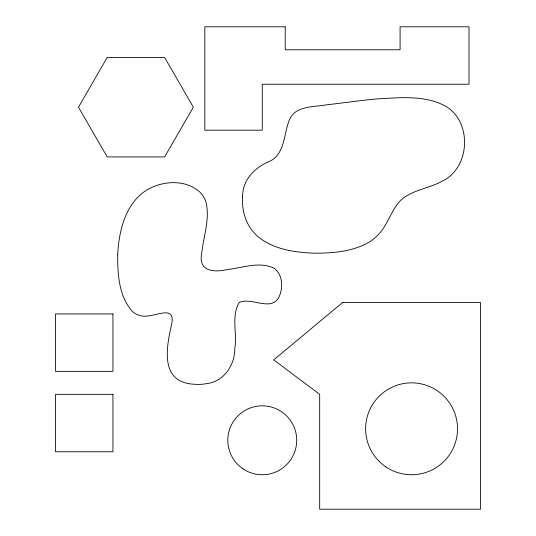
<?xml version="1.0" encoding="UTF-8"?>
<svg xmlns="http://www.w3.org/2000/svg" width="536" height="536" viewBox="0 0 536 536"><rect width="100%" height="100%" fill="white"/><g stroke="black" fill="none" stroke-linecap="round" stroke-linejoin="round"><path stroke-width="0.8" d="M117.706 254.319C117.531 273.715 118.697 295.597 131.95 310.987A16.79 16.79 0 0 0 140.707 315.644C152.385 319.617 177.785 301.125 171.085 326.625C166.039 349.432 160.592 382.161 193.563 384.205A45.774 45.774 0 0 0 206.501 383.655C223.894 381.652 235.029 365.096 234.802 348.353C237.388 333.359 230.962 315.939 239.284 302.458C252.242 296.435 274.318 314.264 280.341 293.48C283.082 284.797 281.822 273.44 273.742 268C258.948 261.267 242.419 267.859 227.177 269.554C212.531 272.851 197.59 270.961 201.898 251.933C203.754 235.766 209.744 219.505 206.253 203.157A23.316 23.316 0 0 0 200.015 192.21C186.354 179.681 164.76 180.485 149.102 188.712C125.927 201.295 119.005 229.917 117.706 254.319M242.607 196.27C241.85 205.891 243.639 215.74 248.135 224.303A43.396 43.396 0 0 0 257.387 236.135C272.583 249.052 293.386 252.215 312.682 253.16C331.864 253.381 352.139 251.907 369.116 242.172A43.785 43.785 0 0 0 378.992 233.87C387.997 224.283 391.066 210.769 399.93 201.114A31.289 31.289 0 0 1 404.271 197.369C415.896 189.469 430.361 187.761 442.562 181.007C465.161 169.858 470.615 138.054 457.684 117.719A36.763 36.763 0 0 0 446.863 106.919C426.368 94.973 401.29 97.579 378.597 98.785C360.835 100.339 343.194 102.959 325.486 104.969C312.676 107.14 293.949 105.86 288.931 121.069C283.698 134.663 284.918 153.39 270.131 161.128C255.357 166.957 242.634 179.433 242.607 196.27M107.2 57.466L78.484 107.2L107.2 156.934L164.626 156.934L193.342 107.2L164.626 57.466L107.2 57.466M342.658 302.458L273.742 359.884L319.684 394.342L319.684 509.2L480.484 509.2L480.484 302.458L342.658 302.458M285.226 26.8L204.826 26.8L204.826 130.174L262.258 130.174L262.258 84.226L469 84.226L469 26.8L400.084 26.8L400.084 49.774L285.226 49.774L285.226 26.8M112.942 313.942L55.516 313.942L55.516 371.374L112.942 371.374L112.942 313.942M112.942 394.342L55.516 394.342L55.516 451.774L112.942 451.774L112.942 394.342M242.942 468.819A34.458 34.458 0 0 0 296.629 442.743A34.458 34.458 0 0 0 247.203 409.29A34.458 34.458 0 0 0 242.942 468.819M385.82 466.849A45.942 45.942 0 0 0 457.396 432.076A45.942 45.942 0 0 0 391.494 387.474A45.942 45.942 0 0 0 385.82 466.849"/></g></svg>
